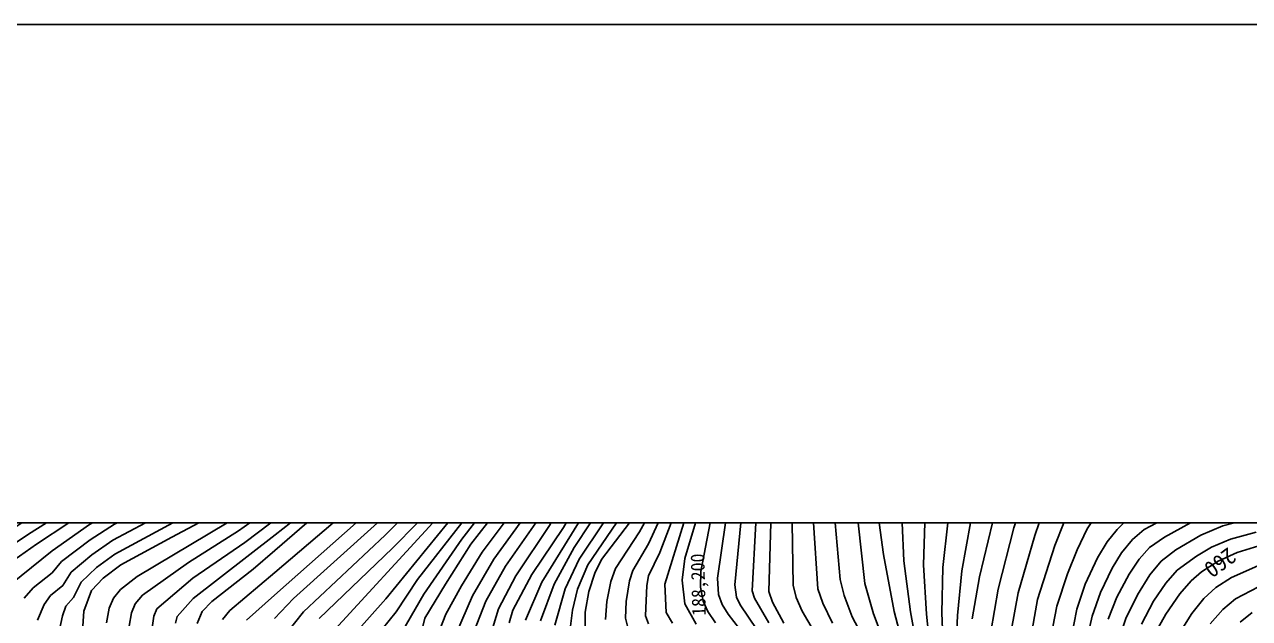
# Model space of a CAD drawing. Header units: millimetres. Extents: x 14950 to 15746, y 1103 to 1809.
# Drawn here: x 15273.9 to 15452, y 1532.7 to 1619.1 of the extents above; entities that cross this region are included whole.
import ezdxf
from ezdxf.xclip import XClip

# ---------------------------------------------------------------- set-up
doc = ezdxf.new("R2010")
doc.units = ezdxf.units.MM
doc.header["$LTSCALE"] = 10
doc.header["$MEASUREMENT"] = 0
doc.header["$XCLIPFRAME"] = 2
doc.layers.add('TX-PAPR', color=2, linetype='Continuous', plot=False)
doc.layers.add('TZ-BASE', color=253, linetype='Continuous')
doc.styles.add('HANA', font='GulimChe.ttf')

# ---------------------------------------------------------------- blocks, each defined once
blk = doc.blocks.new('JD-DGDG5SGS')
at = {"layer": 'TZ-BASE'}
for p, q in [((359.47, 65.43, 26.1), (357.54, 94.23, 26.1)), ((362.7, 66.76, 27.1), (360.41, 93.38, 27.1)), ((210.73, 73.19, -24.9), (249.18, 91.84, -24.9)), ((366.32, 66.2, 28.1), (363.58, 90.08, 28.1)), ((257.19, 74.81, -13.9), (272.62, 82.78, -13.9)), ((369.01, 70.39, 29.1), (367.29, 82.98, 29.1)), ((380.39, 68.06, 33.1), (383.03, 82.27, 33.1)), ((256.92, 72.48, -12.9), (272.67, 80.78, -12.9)), ((280.54, 73.25, -6.9), (290.47, 80.96, -6.9)), ((371.99, 69.48, 30.1), (371.39, 81.37, 30.1)), ((374.83, 68.91, 31.1), (375.25, 81.46, 31.1)), ((377.63, 68.54, 32.1), (379.1, 81.71, 32.1)), ((242.96, 74.55, -17.9), (251.9, 79.78, -17.9)), ((245.86, 71.93, -15.9), (255.79, 78.44, -15.9)), ((257.24, 70.48, -11.9), (273.51, 79.21, -11.9)), ((280.49, 67.8, -4.9), (293.17, 78.52, -4.9)), ((296.65, 63.95, 1.1), (308.48, 78.44, 1.1)), ((301.25, 66.79, 2.1), (311.01, 79.25, 2.1)), ((307.69, 72.65, 3.1), (312.3, 78.48, 3.1)), ((320.52, 74.78, 8.1), (323.49, 79.73, 8.1)), ((322.48, 74.36, 9.1), (325.29, 78.96, 9.1)), ((344.89, 66.99, 21.1), (346.59, 78.82, 21.1)), ((347.39, 66.02, 22.1), (348.67, 79.16, 22.1)), ((349.93, 65.12, 23.1), (350.69, 79.11, 23.1)), ((352.36, 65.01, 24.1), (352.76, 80.11, 24.1)), ((355.9, 65.95, 25.1), (355.68, 79.46, 25.1)), ((387.99, 74.31, 35.1), (389.6, 79.59, 35.1)), ((244.66, 73.37, -16.9), (252.69, 78.34, -16.9)), ((253.57, 74.76, -14.9), (257.71, 77.24, -14.9)), ((265.5, 72.94, -10.9), (274.6, 77.69, -10.9)), ((275.24, 73.83, -8.9), (280.57, 77.63, -8.9)), ((280.47, 64.49, -3.9), (294.22, 76.7, -3.9)), ((296.56, 73.22, -1.9), (301.75, 78.36, -1.9)), ((297.62, 71.31, -0.9), (303.71, 77.52, -0.9)), ((309.01, 71.93, 4.1), (314.07, 78.32, 4.1)), ((310.67, 70.76, 5.1), (315.17, 76.77, 5.1)), ((319.31, 66.37, 10.1), (326.7, 78.27, 10.1)), ((324.03, 71.42, 11.1), (328.06, 77.47, 11.1)), ((324.77, 69.72, 12.1), (329.65, 77, 12.1)), ((333.55, 73.69, 15.1), (335.5, 77.29, 15.1)), ((334.85, 71.98, 16.1), (337.04, 76.7, 16.1)), ((342.44, 67.96, 20.1), (344.33, 77.65, 20.1)), ((391.03, 73.18, 36.1), (392.62, 77.77, 36.1)), ((406.92, 74.03, 40.1), (412.15, 76.8, 40.1)), ((260.47, 67.22, -9.9), (274.23, 75.4, -9.9)), ((276.12, 72.16, -7.9), (280.55, 75.47, -7.9)), ((280.52, 71.01, -5.9), (285.68, 75.43, -5.9)), ((283.23, 64.02, -2.9), (295.49, 75.05, -2.9)), ((288.71, 58.93, 0.1), (303.93, 75.49, 0.1)), ((312.36, 69.74, 6.1), (316.97, 76.11, 6.1)), ((314.06, 68.72, 7.1), (318.75, 75.44, 7.1)), ((326.01, 68.89, 13.1), (331.14, 76.37, 13.1)), ((328.01, 69.69, 14.1), (332.48, 75.5, 14.1)), ((336.48, 70.72, 17.1), (338.64, 76.29, 17.1)), ((337.24, 66.12, 18.1), (340.19, 75.73, 18.1)), ((340.11, 69.85, 19.1), (341.71, 75.09, 19.1)), ((382.98, 67.15, 34.1), (385.21, 76.55, 34.1)), ((393.94, 71.72, 37.1), (395.64, 75.97, 37.1)), ((398.63, 74.14, 38.1), (400.1, 76.23, 38.1)), ((402.98, 74.07, 39.1), (404.31, 75.34, 39.1)), ((409.9, 72.95, 41.1), (413.92, 75.13, 41.1)), ((418.34, 74.57, 42.1), (422.95, 75.72, 42.1)), ((237.4, 68.5, -16.9), (244.66, 73.37, -16.9)), ((248.13, 70.97, -14.9), (253.57, 74.76, -14.9)), ((253.64, 72.54, -13.9), (257.19, 74.81, -13.9)), ((267.97, 69.27, -8.9), (275.24, 73.83, -8.9)), ((268.62, 64, -6.9), (280.54, 73.25, -6.9)), ((284.69, 62.1, -1.9), (296.56, 73.22, -1.9)), ((315.54, 67.33, 8.1), (320.52, 74.78, 8.1)), ((317.87, 67.49, 9.1), (322.48, 74.36, 9.1)), ((330.05, 68.4, 15.1), (333.55, 73.69, 15.1)), ((385.67, 65.36, 35.1), (387.99, 74.31, 35.1)), ((388.59, 64.85, 36.1), (391.03, 73.18, 36.1)), ((397.16, 71.09, 38.1), (398.63, 74.14, 38.1)), ((401.55, 72.26, 39.1), (402.98, 74.07, 39.1)), ((405.23, 72.6, 40.1), (406.92, 74.03, 40.1)), ((411.54, 71.07, 42.1), (415.16, 73.21, 42.1)), ((415.16, 73.21, 42.1), (418.34, 74.57, 42.1)), ((419.46, 72.64, 43.1), (423.21, 73.66, 43.1)), ((239.2, 67.25, -15.9), (245.86, 71.93, -15.9)), ((249.49, 69.39, -13.9), (253.64, 72.54, -13.9)), ((253.87, 70.37, -12.9), (256.92, 72.48, -12.9)), ((258.11, 68.93, -10.9), (265.5, 72.94, -10.9)), ((268.6, 66.97, -7.9), (276.12, 72.16, -7.9)), ((286.93, 61.09, -0.9), (297.62, 71.31, -0.9)), ((302.18, 64.65, 3.1), (307.69, 72.65, 3.1)), ((305.33, 66.1, 4.1), (309.01, 71.93, 4.1)), ((321.12, 66.11, 11.1), (324.03, 71.42, 11.1)), ((332.54, 68.09, 16.1), (334.85, 71.98, 16.1)), ((391.4, 63.85, 37.1), (393.94, 71.72, 37.1)), ((400.13, 69.91, 39.1), (401.55, 72.26, 39.1)), ((403.64, 70.66, 40.1), (405.23, 72.6, 40.1)), ((406.21, 69.75, 41.1), (407.71, 71.42, 41.1)), ((407.71, 71.42, 41.1), (409.9, 72.95, 41.1)), ((414.53, 70.17, 43.1), (416.72, 71.47, 43.1)), ((416.72, 71.47, 43.1), (419.46, 72.64, 43.1)), ((420.43, 70.68, 44.1), (423.58, 71.66, 44.1)), ((242.12, 66.09, -14.9), (248.13, 70.97, -14.9)), ((250.9, 67.85, -12.9), (253.87, 70.37, -12.9)), ((254.59, 68.52, -11.9), (257.24, 70.48, -11.9)), ((277.35, 68.3, -5.9), (280.52, 71.01, -5.9)), ((307.63, 65.87, 5.1), (310.67, 70.76, 5.1)), ((309.23, 64.4, 6.1), (312.36, 69.74, 6.1)), ((322.73, 65.4, 12.1), (324.77, 69.72, 12.1)), ((327.02, 67.68, 14.1), (328.01, 69.69, 14.1)), ((334.83, 67.33, 17.1), (336.48, 70.72, 17.1)), ((339.72, 66.7, 19.1), (340.11, 69.85, 19.1)), ((370.56, 62.13, 29.1), (369.01, 70.39, 29.1)), ((372.92, 62.06, 30.1), (371.99, 69.48, 30.1)), ((395.77, 67.62, 38.1), (397.16, 71.09, 38.1)), ((398.36, 66.12, 39.1), (400.13, 69.91, 39.1)), ((402.27, 68.42, 40.1), (403.64, 70.66, 40.1)), ((404.74, 67.56, 41.1), (406.21, 69.75, 41.1)), ((409.38, 69.44, 42.1), (411.54, 71.07, 42.1)), ((411.74, 68.15, 43.1), (414.53, 70.17, 43.1)), ((417.67, 69.44, 44.1), (420.43, 70.68, 44.1)), ((245.35, 65.59, -13.9), (248.13, 67.75, -13.9)), ((248.13, 67.75, -13.9), (249.49, 69.39, -13.9)), ((249.65, 65.92, -12.9), (250.9, 67.85, -12.9)), ((252.35, 66.4, -11.9), (254.59, 68.52, -11.9)), ((255.55, 66.96, -10.9), (258.11, 68.93, -10.9)), ((261.26, 64.48, -8.9), (267.97, 69.27, -8.9)), ((271.33, 63.59, -5.9), (277.35, 68.3, -5.9)), ((273.98, 62.28, -4.9), (280.49, 67.8, -4.9)), ((311.19, 63.65, 7.1), (314.06, 68.72, 7.1)), ((324.53, 65.37, 13.1), (326.01, 68.89, 13.1)), ((329.37, 66.5, 15.1), (330.05, 68.4, 15.1)), ((332.06, 66.58, 16.1), (332.54, 68.09, 16.1)), ((342.41, 65.64, 20.1), (342.44, 67.96, 20.1)), ((375.25, 61.75, 31.1), (374.83, 68.91, 31.1)), ((377.52, 61.91, 32.1), (377.63, 68.54, 32.1)), ((379.76, 61.54, 33.1), (380.39, 68.06, 33.1)), ((400.55, 64.88, 40.1), (402.27, 68.42, 40.1)), ((407.74, 67.47, 42.1), (409.38, 69.44, 42.1)), ((410.05, 66.24, 43.1), (411.74, 68.15, 43.1)), ((413.75, 66.57, 44.1), (415.24, 67.9, 44.1)), ((415.24, 67.9, 44.1), (417.67, 69.44, 44.1)), ((419.61, 67.07, 45.1), (423.44, 68.78, 45.1)), ((247.86, 64.44, -12.9), (249.65, 65.92, -12.9)), ((251.23, 64.15, -11.9), (252.35, 66.4, -11.9)), ((253.86, 65.17, -10.9), (255.55, 66.96, -10.9)), ((258.05, 65.33, -9.9), (260.47, 67.22, -9.9)), ((263.34, 62.49, -7.9), (268.6, 66.97, -7.9)), ((298.14, 62.06, 2.1), (301.25, 66.79, 2.1)), ((302.32, 61.16, 4.1), (305.33, 66.1, 4.1)), ((313.01, 62.53, 8.1), (315.54, 67.33, 8.1)), ((315.12, 62.3, 9.1), (317.87, 67.49, 9.1)), ((316.94, 60.87, 10.1), (319.31, 66.37, 10.1)), ((319.13, 60.75, 11.1), (321.12, 66.11, 11.1)), ((326.16, 65.02, 14.1), (327.02, 67.68, 14.1)), ((328.76, 63.6, 15.1), (329.37, 66.5, 15.1)), ((331.59, 63.59, 16.1), (332.06, 66.58, 16.1)), ((334.61, 65.91, 17.1), (334.83, 67.33, 17.1)), ((337.39, 61.99, 18.1), (337.24, 66.12, 18.1)), ((340.12, 63.25, 19.1), (339.72, 66.7, 19.1)), ((345.04, 64.61, 21.1), (344.89, 66.99, 21.1)), ((347.64, 64.19, 22.1), (347.39, 66.02, 22.1)), ((356.3, 64.16, 25.1), (355.9, 65.95, 25.1)), ((363.3, 64.43, 27.1), (362.7, 66.76, 27.1)), ((367.56, 61.8, 28.1), (366.32, 66.2, 28.1)), ((381.9, 61.04, 34.1), (382.98, 67.15, 34.1)), ((394.23, 62.91, 38.1), (395.77, 67.62, 38.1)), ((397.14, 62.45, 39.1), (398.36, 66.12, 39.1)), ((402.94, 64.2, 41.1), (404.74, 67.56, 41.1)), ((405.93, 64.54, 42.1), (407.74, 67.47, 42.1)), ((408.3, 63.61, 43.1), (410.05, 66.24, 43.1)), ((412.11, 64.67, 44.1), (413.75, 66.57, 44.1)), ((417.36, 65.61, 45.1), (419.61, 67.07, 45.1)), ((420.2, 63.97, 46.1), (424.66, 66.31, 46.1)), ((244.03, 64.04, -13.9), (245.35, 65.59, -13.9)), ((246.94, 63.14, -12.9), (247.86, 64.44, -12.9)), ((250.1, 62.9, -11.9), (251.23, 64.15, -11.9)), ((252.72, 62.19, -10.9), (253.86, 65.17, -10.9)), ((257.06, 64.06, -9.9), (258.05, 65.33, -9.9)), ((260.19, 63.26, -8.9), (261.26, 64.48, -8.9)), ((276.4, 60.87, -3.9), (280.47, 64.49, -3.9)), ((298.38, 58.12, 3.1), (302.18, 64.65, 3.1)), ((305.39, 61.75, 5.1), (307.63, 65.87, 5.1)), ((306.92, 59.02, 6.1), (309.23, 64.4, 6.1)), ((321.22, 60.16, 12.1), (322.73, 65.4, 12.1)), ((323.78, 62.34, 13.1), (324.53, 65.37, 13.1)), ((325.63, 62.03, 14.1), (326.16, 65.02, 14.1)), ((334.42, 61.51, 17.1), (334.61, 65.91, 17.1)), ((342.78, 63.62, 20.1), (342.41, 65.64, 20.1)), ((345.53, 63.12, 21.1), (345.04, 64.61, 21.1)), ((348.18, 63.09, 22.1), (347.64, 64.19, 22.1)), ((350.26, 64.04, 23.1), (349.93, 65.12, 23.1)), ((352.89, 63.46, 24.1), (352.36, 65.01, 24.1)), ((357.18, 62.18, 25.1), (356.3, 64.16, 25.1)), ((360.19, 63.32, 26.1), (359.47, 65.43, 26.1)), ((364.46, 61.36, 27.1), (363.3, 64.43, 27.1)), ((384.62, 59.17, 35.1), (385.67, 65.36, 35.1)), ((387.62, 59.57, 36.1), (388.59, 64.85, 36.1)), ((399.35, 61.43, 40.1), (400.55, 64.88, 40.1)), ((401.69, 61.01, 41.1), (402.94, 64.2, 41.1)), ((404.27, 61.13, 42.1), (405.93, 64.54, 42.1)), ((410.07, 61.76, 44.1), (412.11, 64.67, 44.1)), ((415.61, 64, 45.1), (417.36, 65.61, 45.1)), ((245.98, 60.86, -12.9), (246.94, 63.14, -12.9)), ((249.6, 61.48, -11.9), (250.1, 62.9, -11.9)), ((256.01, 60.5, -9.9), (256.43, 62.59, -9.9)), ((256.43, 62.59, -9.9), (257.06, 64.06, -9.9)), ((259.66, 61.91, -8.9), (260.19, 63.26, -8.9)), ((262.93, 61.47, -7.9), (263.34, 62.49, -7.9)), ((266.28, 61.4, -6.9), (268.62, 64, -6.9)), ((269.95, 62.14, -5.9), (271.33, 63.59, -5.9)), ((280.44, 61.11, -2.9), (283.23, 64.02, -2.9)), ((291.87, 58.64, 1.1), (296.65, 63.95, 1.1)), ((309.45, 59.17, 7.1), (311.19, 63.65, 7.1)), ((311.88, 58.7, 8.1), (313.01, 62.53, 8.1)), ((328.57, 60.95, 15.1), (328.76, 63.6, 15.1)), ((331.49, 61.17, 16.1), (331.59, 63.59, 16.1)), ((341.77, 60.3, 19.1), (340.12, 63.25, 19.1)), ((343.45, 62.12, 20.1), (342.78, 63.62, 20.1)), ((346.41, 61.73, 21.1), (345.53, 63.12, 21.1)), ((350.61, 59.53, 22.1), (348.18, 63.09, 22.1)), ((352.33, 60.48, 23.1), (350.26, 64.04, 23.1)), ((354.51, 60.45, 24.1), (352.89, 63.46, 24.1)), ((361.59, 60.42, 26.1), (360.19, 63.32, 26.1)), ((390.35, 57.82, 37.1), (391.4, 63.85, 37.1)), ((393.36, 58.37, 38.1), (394.23, 62.91, 38.1)), ((396.24, 58.01, 39.1), (397.14, 62.45, 39.1)), ((406.52, 60.29, 43.1), (408.3, 63.61, 43.1)), ((413.85, 61.83, 45.1), (415.61, 64, 45.1)), ((416.52, 60.32, 46.1), (418.36, 62.43, 46.1)), ((418.36, 62.43, 46.1), (420.2, 63.97, 46.1)), ((248.9, 58.16, -11.9), (249.6, 61.48, -11.9)), ((252.46, 58.53, -10.9), (252.72, 62.19, -10.9)), ((259.31, 59.97, -8.9), (259.66, 61.91, -8.9)), ((262.61, 59.41, -7.9), (262.93, 61.47, -7.9)), ((266.04, 60.41, -6.9), (266.28, 61.4, -6.9)), ((269.21, 60.39, -5.9), (269.95, 62.14, -5.9)), ((272.89, 60.95, -4.9), (273.98, 62.28, -4.9)), ((282.05, 58.76, -1.9), (284.69, 62.1, -1.9)), ((295.07, 58.29, 2.1), (298.14, 62.06, 2.1)), ((301.69, 58.53, 4.1), (302.32, 61.16, 4.1)), ((304.5, 59.51, 5.1), (305.39, 61.75, 5.1)), ((314.57, 60.48, 9.1), (315.12, 62.3, 9.1)), ((323.43, 59.59, 13.1), (323.78, 62.34, 13.1)), ((325.64, 59.99, 14.1), (325.63, 62.03, 14.1)), ((331.87, 59.59, 16.1), (331.49, 61.17, 16.1)), ((334.86, 60.31, 17.1), (334.42, 61.51, 17.1)), ((338.31, 60.42, 18.1), (337.39, 61.99, 18.1)), ((344.58, 60.48, 20.1), (343.45, 62.12, 20.1)), ((348.89, 58.52, 21.1), (346.41, 61.73, 21.1)), ((358.84, 59.34, 25.1), (357.18, 62.18, 25.1)), ((367.64, 55.39, 27.1), (364.46, 61.36, 27.1)), ((372.16, 49.67, 28.1), (367.56, 61.8, 28.1)), ((371.79, 57.53, 29.1), (370.56, 62.13, 29.1)), ((373.93, 56.75, 30.1), (372.92, 62.06, 30.1)), ((375.83, 56.59, 31.1), (375.25, 61.75, 31.1)), ((377.69, 56.54, 32.1), (377.52, 61.91, 32.1)), ((379.55, 55.98, 33.1), (379.76, 61.54, 33.1)), ((398.42, 57.4, 40.1), (399.35, 61.43, 40.1)), ((403.05, 57.51, 42.1), (404.27, 61.13, 42.1)), ((408.5, 58.99, 44.1), (410.07, 61.76, 44.1)), ((411.47, 58.07, 45.1), (413.85, 61.83, 45.1)), ((420.87, 60.59, 47.1), (422.62, 62, 47.1))]:
    blk.add_line(p, q, dxfattribs=at)
at = {"layer": 'TZ-BASE', "style": 'HANA'}
for s, height, rotation, p in [('260', 2.4, 216.5042, (419.14, 71.55, 44.1)), ('188,200', 2, 91.4195, (343.17, 61.53, -215.9))]:
    blk.add_text(s, height=height, rotation=rotation, dxfattribs=at).set_placement(p)

msp = doc.modelspace()

# ---------------------------------------------------------------- linework, layer by layer
at = {"layer": 'TX-PAPR'}
msp.add_lwpolyline([(14949.89, 1103.05), (15745.89, 1103.05), (15745.89, 1619.05), (14949.89, 1619.05)], close=True, dxfattribs=at)
at = {"layer": 'TX-PAPR', "flags": 128}
msp.add_lwpolyline([(15031.86, 1546.58), (15727.09, 1546.58), (15732.26, 1396.58), (15027.75, 1396.58)], close=True, dxfattribs=at)

# ---------------------------------------------------------------- block references
at = {"layer": 'TZ-BASE'}
ref = msp.add_blockref('JD-DGDG5SGS', (15029.81, 1471.58), dxfattribs=at)
XClip(ref).set_block_clipping_path([(2.0554214451, 74.9999997736), (697.2865998994, 74.9999245237), (702.4547041552, -75.0000750513), (-2.0554214453, -74.9999997815)])

doc.saveas('drawing.dxf')
